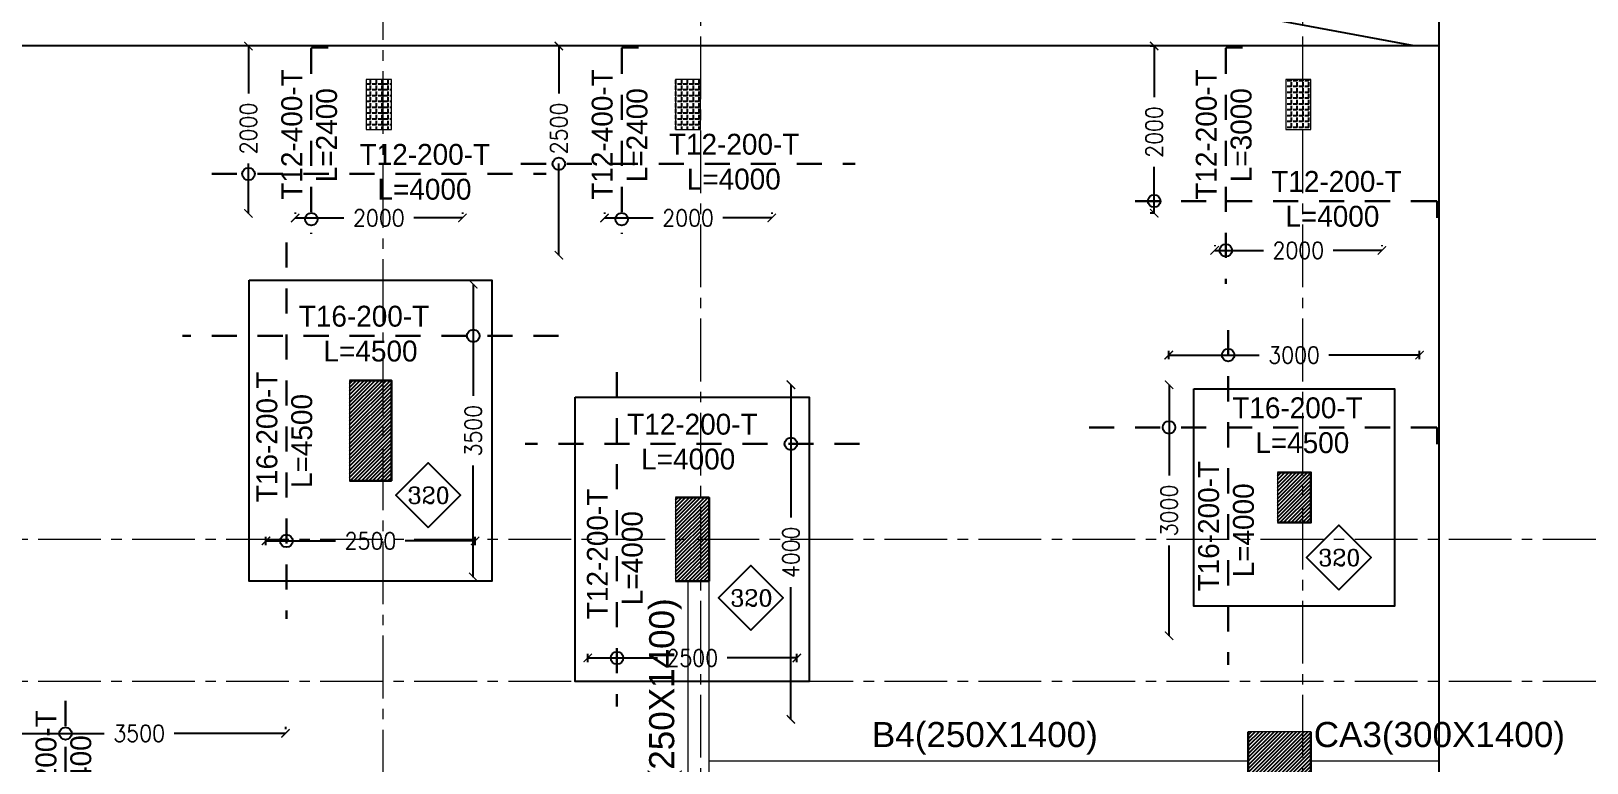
# Model space of a CAD drawing. Header units: millimetres. Extents: x -967280 to 3852, y 2833 to 1955156.
# Drawn here: x -709839 to -691227, y 604465 to 613215 of the extents above; entities that cross this region are included whole.
import ezdxf
from ezdxf.enums import TextEntityAlignment as Align

# ---------------------------------------------------------------- set-up
doc = ezdxf.new("R2010")
doc.units = ezdxf.units.MM
doc.header["$LTSCALE"] = 1000
doc.header["$PDMODE"] = 35
doc.header["$PDSIZE"] = 25
for name, pattern in [('$0$DASHED2', [0.375, 0.25, -0.125]), ('B05-FIRST FLOOR PLAN$0$DLINE', [0.55, 0.3, -0.25]), ('Columns_Structural070816$0$CENTER2', [1.125, 0.75, -0.125, 0.125, -0.125]), ('HRZN_Line-Ptrn-Sold', [9144001.0, 9144000.0, -1])]:
    doc.linetypes.add(name, pattern=pattern)
for name, color, linetype in [('B05-FIRST FLOOR PLAN$0$STR_ROOF RFT$0$S-SYMB', 30, 'Continuous'), ('R.C. footing', 4, 'Continuous'), ('S - col hach', 1, 'Continuous'), ('S - dot', 1, 'Continuous'), ('S -Beams', 2, 'Continuous'), ('S-TEXT', 2, 'Continuous'), ('SLAB', 210, 'Continuous')]:
    doc.layers.add(name, color=color, linetype=linetype)
for name, color, linetype, lineweight in [('BEAMS', 3, 'HRZN_Line-Ptrn-Sold', 18), ('S - column', 6, 'Continuous', 60), ('ST-000-AXIS', 9, 'Columns_Structural070816$0$CENTER2', 9), ('ST-203-SLAB-TXT', 7, 'Continuous', 30), ('ST-206-SLAB-DIM', 1, 'Continuous', 20), ('ST-RFT-BOT', 2, '$0$DASHED2', 30), ('ST-RFT-TOP', 5, '$0$DASHED2', 30)]:
    doc.layers.add(name, color=color, linetype=linetype, lineweight=lineweight)
doc.styles.add('Arial_3', font='arial.ttf', dxfattribs={"height": 7999.15942})
doc.styles.add('B05-FIRST FLOOR PLAN$0$XS-Roof RFT$0$T25-100', font='STENCIL.shx', dxfattribs={"height": 250})
doc.styles.add('ROMANC', font='romanc.shx')
doc.styles.add('TUNELNO', font='romans.shx', dxfattribs={"width": 0.9})
doc.dimstyles.new('Copy(2) of DSEC', dxfattribs={"dimtxt": 200, "dimasz": 100, "dimexe": 50, "dimexo": 80, "dimgap": 100, "dimtad": 1, "dimdec": 0, "dimrnd": 5, "dimzin": 0, "dimdsep": 46, "dimtxsty": 'TUNELNO', "dimblk": 'ARCHTICK', "dimcen": 0.09, "dimclrd": 1, "dimclre": 1, "dimclrt": 3, "dimadec": 0, "dimazin": 0, "dimtfac": 0.78125, "dimtdec": 0, "dimtix": 1, "dimtmove": 2, "dimatfit": 3, "dimldrblk": 'ARCHTICK', "dimfxl": 1, "dimtolj": 1, "dimtzin": 0, "dimarcsym": 0})
pattern_1 = [(45, (193250.144, -596912.31), (-22.4506403, 22.4506403), [])]

# ---------------------------------------------------------------- blocks, each defined once
blk = doc.blocks.new('FROM FOUNDATION TO UPPER LOWER BASEMENT_COLUMNS(new2)')
at = {"layer": 'S - col hach'}
h = blk.add_hatch(dxfattribs=at)
h.set_pattern_fill('ANSI31', color=256, scale=10)
h.set_pattern_definition([(45, (193250.144, -595212.31), (-22.4506403, 22.4506403), [])])
h.paths.add_polyline_path([(452199, 631040), (452199, 632240), (451699, 632240), (451699, 631040)])
h = blk.add_hatch(dxfattribs=at)
h.set_pattern_fill('ANSI31', color=256, scale=10)
h.set_pattern_definition(pattern_1)
h.paths.add_polyline_path([(463199, 630540), (463199, 631140), (462799, 631140), (462799, 630540), (462953, 630540)])
h = blk.add_hatch(dxfattribs=at)
h.set_pattern_fill('ANSI31', color=256, scale=10)
h.set_pattern_definition(pattern_1)
h.paths.add_polyline_path([(455999, 629840), (455999, 630840), (455599, 630840), (455599, 629840)])
h = blk.add_hatch(dxfattribs=at)
h.set_pattern_fill('ANSI31', color=256, scale=10)
h.set_pattern_definition([(45, (193250.144, -599612.31), (-22.4506403, 22.4506403), [])])
h.paths.add_polyline_path([(462706, 627440), (463199, 627440), (463199, 628040), (462449, 628040), (462449, 627440)])
at = {"layer": 'S - column', "lineweight": 15}
for points in [[(452199, 632240), (451699, 632240), (451699, 631040), (452199, 631040)], [(462799, 630540), (463199, 630540), (463199, 631140), (462799, 631140)], [(455599, 629840), (455999, 629840), (455999, 630840), (455599, 630840)], [(462449, 627440), (463199, 627440), (463199, 628040), (462449, 628040)]]:
    blk.add_lwpolyline(points, close=True, dxfattribs=at)
at = {"layer": 'ST-RFT-BOT', "color": 7, "linetype": 'Continuous', "ltscale": 30}
for points in [[(451699, 632240), (452199, 632240), (452199, 631040), (451699, 631040)], [(462799, 631140), (463199, 631140), (463199, 630540), (462799, 630540)], [(455599, 630840), (455999, 630840), (455999, 629840), (455599, 629840)], [(463199, 628040), (463199, 627440), (462449, 627440), (462449, 628040)]]:
    blk.add_lwpolyline(points, dxfattribs=at)
blk = doc.blocks.new('str col up n')
at = {"layer": 'S - col hach', "true_color": 0xcd6928}
h = blk.add_hatch(dxfattribs=at)
h.set_pattern_fill('ANGLE', color=32, scale=10, angle=90)
h.set_pattern_definition([(90, (-425398.88, -541339.72), (-69.85, 4e-15), [50.8, -19.05]), (180, (-425398.88, -541339.72), (-9e-15, -69.85), [50.8, -19.05])])
h.paths.add_polyline_path([(26500, -5500), (26200, -5500), (26200, -6100), (26500, -6100)])
h = blk.add_hatch(dxfattribs=at)
h.set_pattern_fill('ANGLE', color=32, scale=10, angle=90)
h.set_pattern_definition([(90, (-425798.87, -541339.72), (-69.85, 4e-15), [50.8, -19.05]), (180, (-425798.87, -541339.72), (-9e-15, -69.85), [50.8, -19.05])])
h.paths.add_polyline_path([(30200, -5500), (29900, -5500), (29900, -6100), (30200, -6100)])
h = blk.add_hatch(dxfattribs=at)
h.set_pattern_fill('ANGLE', color=32, scale=10, angle=90)
h.set_pattern_definition([(90, (-425698.87, -541439.72), (-69.85, 4e-15), [50.8, -19.05]), (180, (-425698.87, -541439.72), (-9e-15, -69.85), [50.8, -19.05])])
h.paths.add_polyline_path([(37500, -5500), (37200, -5500), (37200, -6100), (37500, -6100)])
at = {"layer": 'S - column', "lineweight": 15}
for points in [[(26500, -5500), (26200, -5500), (26200, -6100), (26500, -6100)], [(30200, -5500), (29900, -5500), (29900, -6100), (30200, -6100)], [(37500, -5500), (37200, -5500), (37200, -6100), (37500, -6100)]]:
    blk.add_lwpolyline(points, close=True, dxfattribs=at)
blk = doc.blocks.new('_ArchTick')
at = {"color": 0, "linetype": 'ByBlock', "const_width": 0.15}
blk.add_lwpolyline([(-0.5, -0.5), (0.5, 0.5)], dxfattribs=at)
blk = doc.blocks.new('*D600')
at = {"layer": 'Defpoints', "color": 0, "transparency": 16777216}
for p in [(-700719, 608986), (-700749, 604985), (-700719, 604985)]:
    blk.add_point(p, dxfattribs=at)
at = {"layer": 'ST-206-SLAB-DIM', "color": 1, "lineweight": -2, "transparency": 16777216}
for p, q in [((-700749, 608986), (-700749, 607400)), ((-700749, 604985), (-700749, 606566))]:
    blk.add_line(p, q, dxfattribs=at)
at = {"layer": 'ST-206-SLAB-DIM', "color": 1, "lineweight": -2, "transparency": 16777216, "xscale": 100, "yscale": 100, "zscale": 100}
for p, rotation in [((-700749, 608986), 90), ((-700749, 604985), 270)]:
    blk.add_blockref('_ArchTick', p, dxfattribs=dict(at, rotation=rotation))
at = {"layer": 'ST-206-SLAB-DIM', "color": 3, "transparency": 16777216, "insert": (-700749, 606983), "char_height": 200, "attachment_point": 5, "rotation": 90, "style": 'TUNELNO'}
blk.add_mtext('\\A1;4000', dxfattribs=at)
blk = doc.blocks.new('*D601')
at = {"layer": 'Defpoints', "color": 0, "transparency": 16777216}
for p in [(-704519, 610188), (-704549, 606687), (-704519, 606687)]:
    blk.add_point(p, dxfattribs=at)
at = {"layer": 'ST-206-SLAB-DIM', "color": 1, "lineweight": -2, "transparency": 16777216}
for p, q in [((-704549, 610188), (-704549, 608855)), ((-704549, 606687), (-704549, 608020))]:
    blk.add_line(p, q, dxfattribs=at)
at = {"layer": 'ST-206-SLAB-DIM', "color": 1, "lineweight": -2, "transparency": 16777216, "xscale": 100, "yscale": 100, "zscale": 100}
for p, rotation in [((-704549, 610188), 90), ((-704549, 606687), 270)]:
    blk.add_blockref('_ArchTick', p, dxfattribs=dict(at, rotation=rotation))
at = {"layer": 'ST-206-SLAB-DIM', "color": 3, "transparency": 16777216, "insert": (-704549, 608437), "char_height": 200, "attachment_point": 5, "rotation": 90, "style": 'TUNELNO'}
blk.add_mtext('\\A1;3500', dxfattribs=at)
blk = doc.blocks.new('*D604')
at = {"layer": 'Defpoints', "color": 0, "transparency": 16777216}
for p in [(-710296, 604817), (-706796, 604817), (-706796, 604817)]:
    blk.add_point(p, dxfattribs=at)
at = {"layer": 'ST-206-SLAB-DIM', "color": 1, "lineweight": -2, "transparency": 16777216}
for p, q in [((-710296, 604897), (-710296, 604867)), ((-706796, 604897), (-706796, 604867)), ((-710296, 604817), (-708963, 604817)), ((-706796, 604817), (-708129, 604817))]:
    blk.add_line(p, q, dxfattribs=at)
at = {"layer": 'ST-206-SLAB-DIM', "color": 1, "lineweight": -2, "transparency": 16777216, "xscale": 100, "yscale": 100, "zscale": 100, "rotation": 180}
blk.add_blockref('_ArchTick', (-710296, 604817), dxfattribs=at)
at = {"layer": 'ST-206-SLAB-DIM', "color": 1, "lineweight": -2, "transparency": 16777216, "xscale": 100, "yscale": 100, "zscale": 100}
blk.add_blockref('_ArchTick', (-706796, 604817), dxfattribs=at)
at = {"layer": 'ST-206-SLAB-DIM', "color": 3, "transparency": 16777216, "insert": (-708546, 604817), "char_height": 200, "attachment_point": 5, "style": 'TUNELNO'}
blk.add_mtext('\\A1;3500', dxfattribs=at)
blk = doc.blocks.new('*D612')
at = {"layer": 'Defpoints', "color": 0, "transparency": 16777216}
for p in [(-700678, 605719), (-703179, 605589), (-700678, 605589)]:
    blk.add_point(p, dxfattribs=at)
at = {"layer": 'ST-206-SLAB-DIM', "color": 1, "lineweight": -2, "transparency": 16777216}
for p, q in [((-703179, 605669), (-703179, 605769)), ((-703179, 605719), (-702346, 605719)), ((-700678, 605719), (-701512, 605719)), ((-700678, 605669), (-700678, 605769))]:
    blk.add_line(p, q, dxfattribs=at)
at = {"layer": 'ST-206-SLAB-DIM', "color": 1, "lineweight": -2, "transparency": 16777216, "xscale": 100, "yscale": 100, "zscale": 100, "rotation": 180}
blk.add_blockref('_ArchTick', (-703179, 605719), dxfattribs=at)
at = {"layer": 'ST-206-SLAB-DIM', "color": 1, "lineweight": -2, "transparency": 16777216, "xscale": 100, "yscale": 100, "zscale": 100}
blk.add_blockref('_ArchTick', (-700678, 605719), dxfattribs=at)
at = {"layer": 'ST-206-SLAB-DIM', "color": 3, "transparency": 16777216, "insert": (-701929, 605719), "char_height": 200, "attachment_point": 5, "style": 'TUNELNO'}
blk.add_mtext('\\A1;2500', dxfattribs=at)
blk = doc.blocks.new('*D613')
at = {"layer": 'Defpoints', "color": 0, "transparency": 16777216}
for p in [(-707029, 606989), (-704528, 607119), (-704528, 606989)]:
    blk.add_point(p, dxfattribs=at)
at = {"layer": 'ST-206-SLAB-DIM', "color": 1, "lineweight": -2, "transparency": 16777216}
for p, q in [((-707029, 607069), (-707029, 607169)), ((-704528, 607069), (-704528, 607169)), ((-707029, 607119), (-706196, 607119)), ((-704528, 607119), (-705362, 607119))]:
    blk.add_line(p, q, dxfattribs=at)
at = {"layer": 'ST-206-SLAB-DIM', "color": 1, "lineweight": -2, "transparency": 16777216, "xscale": 100, "yscale": 100, "zscale": 100, "rotation": 180}
blk.add_blockref('_ArchTick', (-707029, 607119), dxfattribs=at)
at = {"layer": 'ST-206-SLAB-DIM', "color": 1, "lineweight": -2, "transparency": 16777216, "xscale": 100, "yscale": 100, "zscale": 100}
blk.add_blockref('_ArchTick', (-704528, 607119), dxfattribs=at)
at = {"layer": 'ST-206-SLAB-DIM', "color": 3, "transparency": 16777216, "insert": (-705779, 607119), "char_height": 200, "attachment_point": 5, "style": 'TUNELNO'}
blk.add_mtext('\\A1;2500', dxfattribs=at)
blk = doc.blocks.new('*D616')
at = {"layer": 'Defpoints', "color": 0, "transparency": 16777216}
for p in [(-696328, 613037), (-696403, 611038), (-696328, 611038)]:
    blk.add_point(p, dxfattribs=at)
at = {"layer": 'ST-206-SLAB-DIM', "color": 1, "lineweight": -2, "transparency": 16777216}
for p, q in [((-696408, 613037), (-696453, 613037)), ((-696403, 613037), (-696403, 612426)), ((-696403, 611038), (-696403, 611592)), ((-696408, 611038), (-696453, 611038))]:
    blk.add_line(p, q, dxfattribs=at)
at = {"layer": 'ST-206-SLAB-DIM', "color": 1, "lineweight": -2, "transparency": 16777216, "xscale": 100, "yscale": 100, "zscale": 100}
for p, rotation in [((-696403, 613037), 90), ((-696403, 611038), 270)]:
    blk.add_blockref('_ArchTick', p, dxfattribs=dict(at, rotation=rotation))
at = {"layer": 'ST-206-SLAB-DIM', "color": 3, "transparency": 16777216, "insert": (-696403, 612009), "char_height": 200, "attachment_point": 5, "rotation": 90, "style": 'TUNELNO'}
blk.add_mtext('\\A1;2000', dxfattribs=at)
blk = doc.blocks.new('*D617')
at = {"layer": 'Defpoints', "color": 0, "transparency": 16777216}
for p in [(-695679, 610577), (-693678, 610593), (-693678, 610577)]:
    blk.add_point(p, dxfattribs=at)
at = {"layer": 'ST-206-SLAB-DIM', "color": 1, "lineweight": -2, "transparency": 16777216}
for p, q in [((-695679, 610657), (-695679, 610643)), ((-695679, 610593), (-695096, 610593)), ((-693678, 610593), (-694262, 610593)), ((-693678, 610657), (-693678, 610643))]:
    blk.add_line(p, q, dxfattribs=at)
at = {"layer": 'ST-206-SLAB-DIM', "color": 1, "lineweight": -2, "transparency": 16777216, "xscale": 100, "yscale": 100, "zscale": 100, "rotation": 180}
blk.add_blockref('_ArchTick', (-695679, 610593), dxfattribs=at)
at = {"layer": 'ST-206-SLAB-DIM', "color": 1, "lineweight": -2, "transparency": 16777216, "xscale": 100, "yscale": 100, "zscale": 100}
blk.add_blockref('_ArchTick', (-693678, 610593), dxfattribs=at)
at = {"layer": 'ST-206-SLAB-DIM', "color": 3, "transparency": 16777216, "insert": (-694679, 610593), "char_height": 200, "attachment_point": 5, "style": 'TUNELNO'}
blk.add_mtext('\\A1;2000', dxfattribs=at)
blk = doc.blocks.new('*D618')
at = {"layer": 'Defpoints', "color": 0, "transparency": 16777216}
for p in [(-702979, 610965), (-700978, 610981), (-700978, 610965)]:
    blk.add_point(p, dxfattribs=at)
at = {"layer": 'ST-206-SLAB-DIM', "color": 1, "lineweight": -2, "transparency": 16777216}
for p, q in [((-702979, 611045), (-702979, 611031)), ((-700978, 611045), (-700978, 611031)), ((-702979, 610981), (-702396, 610981)), ((-700978, 610981), (-701562, 610981))]:
    blk.add_line(p, q, dxfattribs=at)
at = {"layer": 'ST-206-SLAB-DIM', "color": 1, "lineweight": -2, "transparency": 16777216, "xscale": 100, "yscale": 100, "zscale": 100, "rotation": 180}
blk.add_blockref('_ArchTick', (-702979, 610981), dxfattribs=at)
at = {"layer": 'ST-206-SLAB-DIM', "color": 1, "lineweight": -2, "transparency": 16777216, "xscale": 100, "yscale": 100, "zscale": 100}
blk.add_blockref('_ArchTick', (-700978, 610981), dxfattribs=at)
at = {"layer": 'ST-206-SLAB-DIM', "color": 3, "transparency": 16777216, "insert": (-701979, 610981), "char_height": 200, "attachment_point": 5, "style": 'TUNELNO'}
blk.add_mtext('\\A1;2000', dxfattribs=at)
blk = doc.blocks.new('*D619')
at = {"layer": 'Defpoints', "color": 0, "transparency": 16777216}
for p in [(-703495, 613037), (-703525, 610536), (-703495, 610536)]:
    blk.add_point(p, dxfattribs=at)
at = {"layer": 'ST-206-SLAB-DIM', "color": 1, "lineweight": -2, "transparency": 16777216}
for p, q in [((-703525, 613037), (-703525, 612468)), ((-703525, 610536), (-703525, 611633))]:
    blk.add_line(p, q, dxfattribs=at)
at = {"layer": 'ST-206-SLAB-DIM', "color": 1, "lineweight": -2, "transparency": 16777216, "xscale": 100, "yscale": 100, "zscale": 100}
for p, rotation in [((-703525, 613037), 90), ((-703525, 610536), 270)]:
    blk.add_blockref('_ArchTick', p, dxfattribs=dict(at, rotation=rotation))
at = {"layer": 'ST-206-SLAB-DIM', "color": 3, "transparency": 16777216, "insert": (-703525, 612051), "char_height": 200, "attachment_point": 5, "rotation": 90, "style": 'TUNELNO'}
blk.add_mtext('\\A1;2500', dxfattribs=at)
blk = doc.blocks.new('*D643')
at = {"layer": 'Defpoints', "color": 0, "transparency": 16777216}
for p in [(-706679, 610965), (-704678, 610981), (-704678, 610965)]:
    blk.add_point(p, dxfattribs=at)
at = {"layer": 'ST-206-SLAB-DIM', "color": 1, "lineweight": -2, "transparency": 16777216}
for p, q in [((-706679, 611045), (-706679, 611031)), ((-704678, 611045), (-704678, 611031)), ((-706679, 610981), (-706096, 610981)), ((-704678, 610981), (-705262, 610981))]:
    blk.add_line(p, q, dxfattribs=at)
at = {"layer": 'ST-206-SLAB-DIM', "color": 1, "lineweight": -2, "transparency": 16777216, "xscale": 100, "yscale": 100, "zscale": 100, "rotation": 180}
blk.add_blockref('_ArchTick', (-706679, 610981), dxfattribs=at)
at = {"layer": 'ST-206-SLAB-DIM', "color": 1, "lineweight": -2, "transparency": 16777216, "xscale": 100, "yscale": 100, "zscale": 100}
blk.add_blockref('_ArchTick', (-704678, 610981), dxfattribs=at)
at = {"layer": 'ST-206-SLAB-DIM', "color": 3, "transparency": 16777216, "insert": (-705679, 610981), "char_height": 200, "attachment_point": 5, "style": 'TUNELNO'}
blk.add_mtext('\\A1;2000', dxfattribs=at)
blk = doc.blocks.new('*D644')
at = {"layer": 'Defpoints', "color": 0, "transparency": 16777216}
for p in [(-707209, 613037), (-707239, 611036), (-707209, 611036)]:
    blk.add_point(p, dxfattribs=at)
at = {"layer": 'ST-206-SLAB-DIM', "color": 1, "lineweight": -2, "transparency": 16777216}
for p, q in [((-707239, 613037), (-707239, 612468)), ((-707239, 611036), (-707239, 611633))]:
    blk.add_line(p, q, dxfattribs=at)
at = {"layer": 'ST-206-SLAB-DIM', "color": 1, "lineweight": -2, "transparency": 16777216, "xscale": 100, "yscale": 100, "zscale": 100}
for p, rotation in [((-707239, 613037), 90), ((-707239, 611036), 270)]:
    blk.add_blockref('_ArchTick', p, dxfattribs=dict(at, rotation=rotation))
at = {"layer": 'ST-206-SLAB-DIM', "color": 3, "transparency": 16777216, "insert": (-707239, 612051), "char_height": 200, "attachment_point": 5, "rotation": 90, "style": 'TUNELNO'}
blk.add_mtext('\\A1;2000', dxfattribs=at)
blk = doc.blocks.new('*D645')
at = {"layer": 'Defpoints', "color": 0, "transparency": 16777216}
for p in [(-696195, 608986), (-696225, 605985), (-696195, 605985)]:
    blk.add_point(p, dxfattribs=at)
at = {"layer": 'ST-206-SLAB-DIM', "color": 1, "lineweight": -2, "transparency": 16777216}
for p, q in [((-696225, 608986), (-696225, 607900)), ((-696225, 605985), (-696225, 607066))]:
    blk.add_line(p, q, dxfattribs=at)
at = {"layer": 'ST-206-SLAB-DIM', "color": 1, "lineweight": -2, "transparency": 16777216, "xscale": 100, "yscale": 100, "zscale": 100}
for p, rotation in [((-696225, 608986), 90), ((-696225, 605985), 270)]:
    blk.add_blockref('_ArchTick', p, dxfattribs=dict(at, rotation=rotation))
at = {"layer": 'ST-206-SLAB-DIM', "color": 3, "transparency": 16777216, "insert": (-696225, 607483), "char_height": 200, "attachment_point": 5, "rotation": 90, "style": 'TUNELNO'}
blk.add_mtext('\\A1;3000', dxfattribs=at)
blk = doc.blocks.new('*D646')
at = {"layer": 'Defpoints', "color": 0, "transparency": 16777216}
for p in [(-696229, 609211), (-693228, 609341), (-693228, 609211)]:
    blk.add_point(p, dxfattribs=at)
at = {"layer": 'ST-206-SLAB-DIM', "color": 1, "lineweight": -2, "transparency": 16777216}
for p, q in [((-696229, 609291), (-696229, 609391)), ((-693228, 609291), (-693228, 609391)), ((-696229, 609341), (-695146, 609341)), ((-693228, 609341), (-694312, 609341))]:
    blk.add_line(p, q, dxfattribs=at)
at = {"layer": 'ST-206-SLAB-DIM', "color": 1, "lineweight": -2, "transparency": 16777216, "xscale": 100, "yscale": 100, "zscale": 100, "rotation": 180}
blk.add_blockref('_ArchTick', (-696229, 609341), dxfattribs=at)
at = {"layer": 'ST-206-SLAB-DIM', "color": 1, "lineweight": -2, "transparency": 16777216, "xscale": 100, "yscale": 100, "zscale": 100}
blk.add_blockref('_ArchTick', (-693228, 609341), dxfattribs=at)
at = {"layer": 'ST-206-SLAB-DIM', "color": 3, "transparency": 16777216, "insert": (-694729, 609341), "char_height": 200, "attachment_point": 5, "style": 'TUNELNO'}
blk.add_mtext('\\A1;3000', dxfattribs=at)
blk = doc.blocks.new('AXES-00')
at = {"layer": 'ST-000-AXIS'}
for p, q in [((552098.9, 695813.8), (552098.9, 750979.6)), ((555898.9, 750979.6), (555898.9, 695813.8)), ((563098.9, 750979.6), (563098.9, 695813.8)), ((575723.2, 730339.7), (505674.3, 730339.7)), ((575723.2, 728639.7), (505674.3, 728639.7))]:
    blk.add_line(p, q, dxfattribs=at)

msp = doc.modelspace()

# ---------------------------------------------------------------- linework, layer by layer
at = {"layer": 'B05-FIRST FLOOR PLAN$0$STR_ROOF RFT$0$S-SYMB'}
for centre in [(-703525.1, 611628.2), (-707238.6, 611506.8), (-696402.9, 611183.6), (-706486.6, 610966.8), (-702773.1, 610966.8), (-695546.1, 610593), (-704549.2, 609571.9), (-695517.9, 609341.2), (-696225.3, 608476.3), (-700749.2, 608280.4), (-706784.2, 607119), (-702830.3, 605719), (-709426.9, 604816.5)]:
    msp.add_circle(centre, 75, dxfattribs=at)
at = {"layer": 'BEAMS'}
for p, q in [((-701978.7, 603137.4), (-701978.7, 606637.4)), ((-701728.7, 603137.4), (-701728.7, 606637.4)), ((-701728.7, 604487.4), (-695278.7, 604487.4)), ((-694528.7, 604487.4), (-692993.7, 604487.4))]:
    msp.add_line(p, q, dxfattribs=at)
at = {"layer": 'R.C. footing'}
msp.add_lwpolyline([(-692993.7, 623037.4), (-746928.7, 623037.4), (-746928.7, 578037.4), (-692993.7, 578037.4)], close=True, dxfattribs=at)
at = {"layer": 'S - dot'}
msp.add_line((-693293.7, 613037.4), (-746928.7, 623037.4), dxfattribs=at)
at = {"layer": 'S -Beams', "color": 4, "ltscale": 30}
msp.add_lwpolyline([(-712857.1, 583987.4), (-712857.1, 588037.4), (-692993.7, 588037.4), (-692993.7, 596837.4), (-695613.7, 596837.4), (-695613.7, 604237.4), (-692993.7, 604237.4), (-692993.7, 613037.4), (-713028.7, 613037.4), (-713028.7, 613837.4), (-716928.7, 613837.4), (-716928.7, 615037.4), (-721028.7, 615037.4), (-721028.7, 612537.4), (-730528.7, 612537.4), (-730528.7, 616237.4), (-736128.7, 616237.4), (-736128.7, 614237.4), (-740128.7, 614237.4), (-740128.7, 608237.4), (-740928.7, 608237.4), (-740928.7, 592837.4), (-740128.7, 592837.4), (-740128.7, 583987.4)], close=True, dxfattribs=at)
at = {"layer": 'S-TEXT', "color": 7, "true_color": 0xffffff}
for points in [[(-705089, 607278.6), (-704701.8, 607665.7), (-705089, 608052.9), (-705476.1, 607665.7)], [(-694193.2, 606533.9), (-693806.1, 606921), (-694193.2, 607308.2), (-694580.4, 606921)], [(-701227, 606050.1), (-700839.9, 606437.3), (-701227, 606824.4), (-701614.2, 606437.3)]]:
    msp.add_lwpolyline(points, close=True, dxfattribs=at)
at = {"layer": 'SLAB', "color": 2, "linetype": 'Continuous', "ltscale": 30}
for points in [[(-707228.7, 610237.4), (-704328.7, 610237.4), (-704328.7, 606637.4), (-707228.7, 606637.4)], [(-703328.8, 608837.4), (-700528.7, 608837.4), (-700528.7, 605437.4), (-703328.8, 605437.4)], [(-695928.7, 608937.4), (-693528.7, 608937.4), (-693528.7, 606337.4), (-695928.7, 606337.4)]]:
    msp.add_lwpolyline(points, close=True, dxfattribs=at)
at = {"layer": 'ST-RFT-TOP', "linetype": 'B05-FIRST FLOOR PLAN$0$DLINE'}
for p, q in [((-703978.7, 611628.2), (-699978.7, 611628.2)), ((-707678.7, 611506.8), (-703678.7, 611506.8))]:
    msp.add_line(p, q, dxfattribs=at)
for points in [[(-706286.6, 613017.4), (-706474.1, 613017.4, 0.4142136), (-706486.6, 613004.9), (-706486.6, 610792.7)], [(-702573.1, 613017.4), (-702760.6, 613017.4, 0.4142136), (-702773.1, 613004.9), (-702773.1, 610792.7)], [(-695346.1, 613017.4), (-695533.6, 613017.4, 0.4142136), (-695546.1, 613004.9), (-695546.1, 610192.7)], [(-693018.7, 610983.6), (-693018.7, 611171.1, 0.4142136), (-693031.2, 611183.6), (-696839.1, 611183.6)], [(-693018.7, 608276.3), (-693018.7, 608463.8, 0.4142136), (-693031.2, 608476.3), (-697339.1, 608476.3)]]:
    msp.add_lwpolyline(points, format="xyb", dxfattribs=at)
for points in [[(-706784.2, 610687.4), (-706784.2, 606187.4)], [(-703528.7, 609571.9), (-708028.7, 609571.9)], [(-695517.9, 609637.4), (-695517.9, 605637.4)], [(-702830.3, 609137.4), (-702830.3, 605137.4)], [(-699928.7, 608280.4), (-703928.7, 608280.4)], [(-709026.9, 603257.9), (-709426.9, 603257.9), (-709426.9, 605457.9)]]:
    msp.add_lwpolyline(points, dxfattribs=at)

# ---------------------------------------------------------------- block references
at = {"layer": 'S - column'}
msp.add_blockref('FROM FOUNDATION TO UPPER LOWER BASEMENT_COLUMNS(new2)', (-1157727.6, -23202.4), dxfattribs=at)
at = {"layer": 'S -Beams'}
msp.add_blockref('AXES-00', (-1257727.6, -123202.4), dxfattribs=at)
at = {"layer": 'ST-RFT-BOT', "color": 3, "linetype": 'Continuous'}
msp.add_blockref('str col up n', (-732028.7, 618137.4), dxfattribs=at)

# ---------------------------------------------------------------- texts
at = {"layer": 'BEAMS', "style": 'Arial_3'}
msp.add_text('B4(250X1400)', height=300, rotation=90, dxfattribs=at).set_placement((-702055.1, 605081.7), align=Align.BOTTOM_CENTER)
for s, p in [('B4(250X1400)', (-698428.7, 604563.8)), ('CA3(300X1400)', (-692991.5, 604563.8))]:
    msp.add_text(s, height=300, dxfattribs=at).set_placement(p, align=Align.BOTTOM_CENTER)
at = {"layer": 'S-TEXT', "color": 3, "char_height": 196, "attachment_point": 1, "style": 'ROMANC'}
for insert in [(-705335.4, 607761.8), (-694439.7, 607017.1), (-701473.5, 606533.3)]:
    msp.add_mtext_dynamic_manual_height_columns('320', width=592857.868, gutter_width=980, heights=[-196], dxfattribs=dict(at, insert=insert))
at = {"layer": 'ST-203-SLAB-TXT', "style": 'B05-FIRST FLOOR PLAN$0$XS-Roof RFT$0$T25-100'}
for s, p in [('T12-400-T', (-706595.8, 611198.4)), ('T12-400-T', (-702882.3, 611198.4)), ('T12-200-T', (-695655.3, 611198.4)), ('L=2400', (-706179.2, 611408.1)), ('L=2400', (-702465.7, 611408.1)), ('L=3000', (-695238.7, 611408.1)), ('T16-200-T', (-706893.5, 607582.7)), ('L=4500', (-706476.8, 607750.8)), ('T16-200-T', (-695627.2, 606514.5)), ('T12-200-T', (-702939.6, 606182.7)), ('L=4000', (-695210.5, 606682.6)), ('L=4000', (-702522.9, 606350.8)), ('T12-200-T', (-709536.2, 603533.3)), ('L=2400', (-709119.5, 603669.5))]:
    msp.add_text(s, height=250, rotation=90, dxfattribs=at).set_placement(p)
for s, p in [('T12-200-T', (-702208.6, 611737.4)), ('T12-200-T', (-705908.6, 611616.1)), ('L=4000', (-705695.1, 611199.4)), ('L=4000', (-701995.1, 611320.8)), ('T12-200-T', (-695002.1, 611292.9)), ('L=4000', (-694834, 610876.2)), ('T16-200-T', (-706636.6, 609681.1)), ('L=4500', (-706340.4, 609264.4)), ('T16-200-T', (-695468.7, 608585.5)), ('T12-200-T', (-702708.1, 608389.7)), ('L=4500', (-695193.7, 608168.8)), ('L=4000', (-702540, 607973))]:
    msp.add_text(s, height=250, dxfattribs=at).set_placement(p)

# ---------------------------------------------------------------- dimensions: what is measured, and where the dimension line sits
at = {"layer": 'ST-206-SLAB-DIM'}
for base, p1, p2, angle, picture, middle in [((-707238.7, 611036.5), (-707208.7, 613037.4), (-707208.7, 611036.5), 270, '*D644', (-707238.7, 612050.6)), ((-703525.2, 610536.5), (-703495.2, 613037.4), (-703495.2, 610536.5), 270, '*D619', (-703525.2, 612050.6)), ((-696402.9, 611038.5), (-696328.3, 613037.4), (-696328.3, 611038.5), 270, '*D616', (-696402.9, 612009.3)), ((-704678.2, 610981.1), (-706679.1, 610964.9), (-704678.2, 610964.9), 0, '*D643', (-705678.7, 610981.1)), ((-700978.2, 610981.1), (-702979.1, 610964.9), (-700978.2, 610964.9), 0, '*D618', (-701978.7, 610981.1)), ((-693678.2, 610593), (-695679.1, 610576.7), (-693678.2, 610576.7), 0, '*D617', (-694678.7, 610593)), ((-704549.3, 606686.9), (-704519.3, 610187.8), (-704519.3, 606686.9), 270, '*D601', (-704549.3, 608437.4)), ((-693228.2, 609341.3), (-696229.1, 609210.7), (-693228.2, 609210.7), 0, '*D646', (-694728.7, 609341.3)), ((-700749.3, 604985.3), (-700719.3, 608986.2), (-700719.3, 604985.3), 270, '*D600', (-700749.3, 606983.3)), ((-696225.4, 605985.3), (-696195.4, 608986.2), (-696195.4, 605985.3), 270, '*D645', (-696225.4, 607483.3)), ((-704528.2, 607119.1), (-707029.1, 606988.5), (-704528.2, 606988.5), 0, '*D613', (-705778.7, 607119.1)), ((-700678.2, 605719.1), (-703179.1, 605588.5), (-700678.2, 605588.5), 0, '*D612', (-701928.7, 605719.1))]:
    dim = msp.add_linear_dim(base=base, p1=p1, p2=p2, angle=angle, dimstyle='Copy(2) of DSEC', dxfattribs=at)
    dim.commit()
    dim.dimension.update_dxf_attribs({"geometry": picture, "text_midpoint": middle, "dimtype": 161})
dim = msp.add_linear_dim(base=(-706796.2, 604816.7), p1=(-710296.2, 604816.6), p2=(-706796.2, 604816.7), dimstyle='Copy(2) of DSEC', dxfattribs=at)
dim.commit()
dim.dimension.update_dxf_attribs({"geometry": '*D604', "text_midpoint": (-708546.2, 604816.7), "dimtype": 160})

doc.saveas('drawing.dxf')
